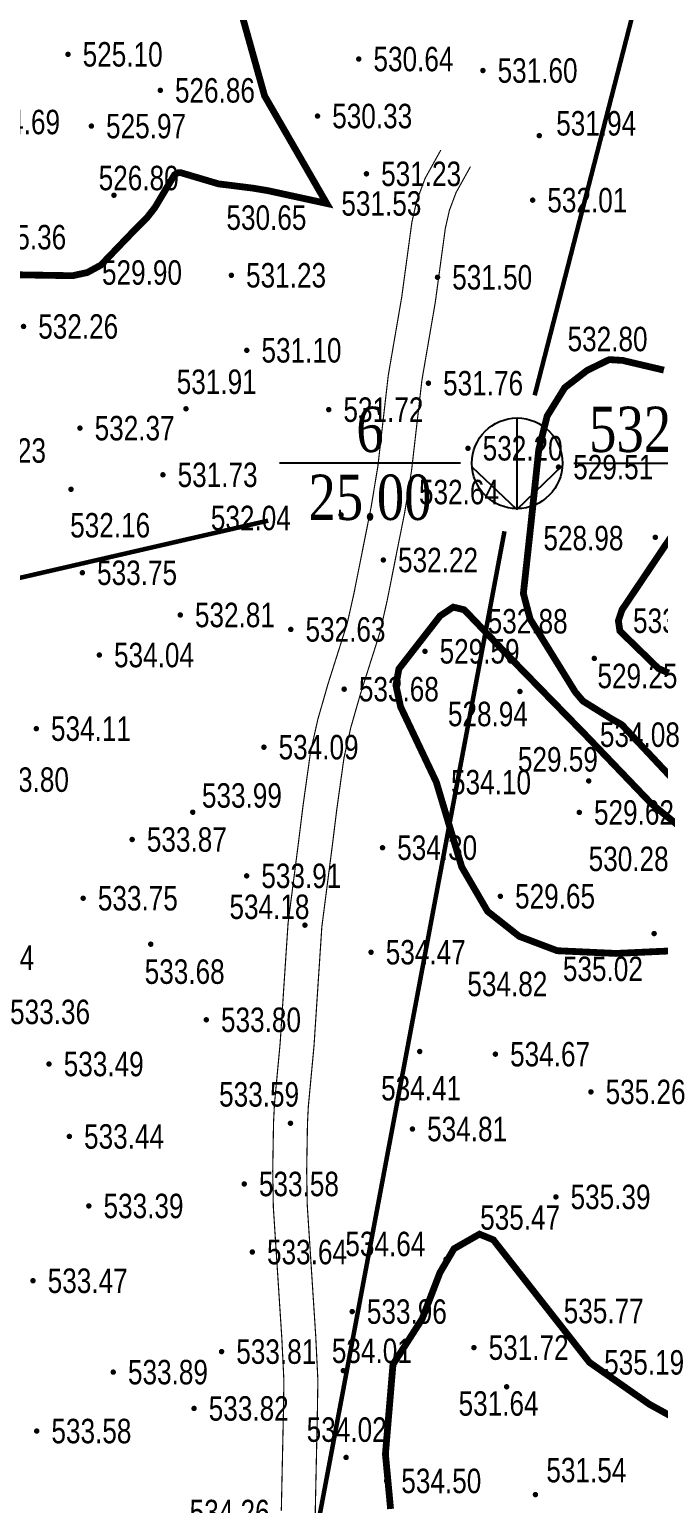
# Model space of a CAD drawing. Header units: millimetres. Extents: x 7408 to 22184, y -2085 to 5798.
# Drawn here: x 7614.3 to 7642.1, y -1908.1 to -1843.1 of the extents above; entities that cross this region are included whole.
import ezdxf
from ezdxf.enums import TextEntityAlignment as Align

# ---------------------------------------------------------------- set-up
doc = ezdxf.new("R2010")
doc.units = ezdxf.units.MM
for name, pattern in [('DASHDOT', [1, 0.5, -0.25, 0, -0.25]), ('PMX', [13, 10, -1, 0, -1, 0, -1]), ('X3', [5, 4, -1])]:
    doc.linetypes.add(name, pattern=pattern)
for name, color, linetype in [('DLSS', 4, 'Continuous'), ('GCD', 252, 'Continuous'), ('KTD', 7, 'Continuous'), ('挖方区', 5, 'Continuous'), ('道路-中心线', 12, 'DASHDOT')]:
    doc.layers.add(name, color=color, linetype=linetype)
doc.styles.add('DZNUM', font='TIMES.TTF')
doc.styles.add('HZ', font='jzfz_ena.shx', dxfattribs={"width": 0.7, "bigfont": 'jzfz_cna.shx'})
doc.styles.get("Standard").update_dxf_attribs({"font": 'SimSun.ttf', "width": 0.8})
doc.linetypes.add('陡坎线1', pattern='A,0.15,["|",Standard,S=0.2,R=0,X=0,Y=0],0.15', length=0.3)

# ---------------------------------------------------------------- blocks, each defined once
blk = doc.blocks.new('tl_bgk')
for p, q in [((-0.02, 2), (-0.02, -2.046)), ((-0.02, -2.046), (-1.992, -0.174)), ((-0.02, -2.046), (1.998, -0.093))]:
    blk.add_line(p, q)
blk.add_circle((0, 0), 2)
blk = doc.blocks.new('GC200')
at = {"linetype": 'Continuous', "const_width": 0.2, "flags": 128}
blk.add_lwpolyline([(-0.1, 0, 1), (0.1, 0, 1)], format="xyb", close=True, dxfattribs=at)
blk = doc.blocks.new('122121')
at = {"layer": 'GCD', "color": 252, "linetype": 'Continuous', "lineweight": 5}
ref = blk.add_blockref('GC200', (7615.971, -1844.184, 262.55), dxfattribs=dict(at, xscale=0.6, yscale=0.6, zscale=0.6))
ref.add_attrib('height', '525.10', dxfattribs={"linetype": 'Continuous', "height": 1.08, "style": 'HZ', "width": 0.8}).set_placement((7616.62, -1844.184, 262.55), align=Align.MIDDLE_LEFT)
ref = blk.add_blockref('GC200', (7628.818, -1844.392, 265.319), dxfattribs=dict(at, xscale=0.6, yscale=0.6, zscale=0.6))
ref.add_attrib('height', '530.64', dxfattribs={"linetype": 'Continuous', "height": 1.08, "style": 'HZ', "width": 0.8}).set_placement((7629.466, -1844.392, 265.319), align=Align.MIDDLE_LEFT)
ref = blk.add_blockref('GC200', (7634.301, -1844.899, 265.798), dxfattribs=dict(at, xscale=0.6, yscale=0.6, zscale=0.6))
ref.add_attrib('height', '531.60', dxfattribs={"linetype": 'Continuous', "height": 1.08, "style": 'HZ', "width": 0.8}).set_placement((7634.949, -1844.899, 265.798), align=Align.MIDDLE_LEFT)
ref = blk.add_blockref('GC200', (7620.05, -1845.774, 263.428), dxfattribs=dict(at, xscale=0.6, yscale=0.6, zscale=0.6))
ref.add_attrib('height', '526.86', dxfattribs={"linetype": 'Continuous', "height": 1.08, "style": 'HZ', "width": 0.8}).set_placement((7620.698, -1845.774, 263.428), align=Align.MIDDLE_LEFT)
ref = blk.add_blockref('GC200', (7626.995, -1846.908, 265.167), dxfattribs=dict(at, xscale=0.6, yscale=0.6, zscale=0.6))
ref.add_attrib('height', '530.33', dxfattribs={"linetype": 'Continuous', "height": 1.08, "style": 'HZ', "width": 0.8}).set_placement((7627.644, -1846.908, 265.167), align=Align.MIDDLE_LEFT)
ref = blk.add_blockref('GC200', (7611.44, -1847.172, 262.344), dxfattribs=dict(at, xscale=0.6, yscale=0.6, zscale=0.6))
ref.add_attrib('height', '524.69', dxfattribs={"linetype": 'Continuous', "height": 1.08, "style": 'HZ', "width": 0.8}).set_placement((7612.088, -1847.172, 262.344), align=Align.MIDDLE_LEFT)
ref = blk.add_blockref('GC200', (7617.006, -1847.351, 262.983), dxfattribs=dict(at, xscale=0.6, yscale=0.6, zscale=0.6))
ref.add_attrib('height', '525.97', dxfattribs={"linetype": 'Continuous', "height": 1.08, "style": 'HZ', "width": 0.8}).set_placement((7617.654, -1847.351, 262.983), align=Align.MIDDLE_LEFT)
ref = blk.add_blockref('GC200', (7636.79, -1847.774, 265.97), dxfattribs=dict(at, xscale=0.6, yscale=0.6, zscale=0.6))
ref.add_attrib('height', '531.94', dxfattribs={"linetype": 'Continuous', "height": 1.08, "style": 'HZ', "width": 0.8}).set_placement((7637.539, -1847.229, 265.97), align=Align.MIDDLE_LEFT)
ref = blk.add_blockref('GC200', (7629.157, -1849.458, 265.613), dxfattribs=dict(at, xscale=0.6, yscale=0.6, zscale=0.6))
ref.add_attrib('height', '531.23', dxfattribs={"linetype": 'Continuous', "height": 1.08, "style": 'HZ', "width": 0.8}).set_placement((7629.805, -1849.458, 265.613), align=Align.MIDDLE_LEFT)
ref = blk.add_blockref('GC200', (7618.003, -1850.404, 263.4), dxfattribs=dict(at, xscale=0.6, yscale=0.6, zscale=0.6))
ref.add_attrib('height', '526.80', dxfattribs={"linetype": 'Continuous', "height": 1.08, "style": 'HZ', "width": 0.8}).set_placement((7617.328, -1849.644, 263.4), align=Align.MIDDLE_LEFT)
ref = blk.add_blockref('GC200', (7622.876, -1849.947, 265.326), dxfattribs=dict(at, xscale=0.6, yscale=0.6, zscale=0.6))
ref.add_attrib('height', '530.65', dxfattribs={"linetype": 'Continuous', "height": 1.08, "style": 'HZ', "width": 0.8}).set_placement((7622.971, -1851.392, 265.326), align=Align.MIDDLE_LEFT)
ref = blk.add_blockref('GC200', (7627.4, -1850.766, 265.764), dxfattribs=dict(at, xscale=0.6, yscale=0.6, zscale=0.6))
ref.add_attrib('height', '531.53', dxfattribs={"linetype": 'Continuous', "height": 1.08, "style": 'HZ', "width": 0.8}).set_placement((7628.049, -1850.766, 265.764), align=Align.MIDDLE_LEFT)
ref = blk.add_blockref('GC200', (7636.499, -1850.621, 266.005), dxfattribs=dict(at, xscale=0.6, yscale=0.6, zscale=0.6))
ref.add_attrib('height', '532.01', dxfattribs={"linetype": 'Continuous', "height": 1.08, "style": 'HZ', "width": 0.8}).set_placement((7637.147, -1850.621, 266.005), align=Align.MIDDLE_LEFT)
ref = blk.add_blockref('GC200', (7611.712, -1852.254, 262.679), dxfattribs=dict(at, xscale=0.6, yscale=0.6, zscale=0.6))
ref.add_attrib('height', '525.36', dxfattribs={"linetype": 'Continuous', "height": 1.08, "style": 'HZ', "width": 0.8}).set_placement((7612.36, -1852.254, 262.679), align=Align.MIDDLE_LEFT)
ref = blk.add_blockref('GC200', (7616.825, -1853.815, 264.95), dxfattribs=dict(at, xscale=0.6, yscale=0.6, zscale=0.6))
ref.add_attrib('height', '529.90', dxfattribs={"linetype": 'Continuous', "height": 1.08, "style": 'HZ', "width": 0.8}).set_placement((7617.474, -1853.815, 264.95), align=Align.MIDDLE_LEFT)
ref = blk.add_blockref('GC200', (7623.191, -1853.937, 265.615), dxfattribs=dict(at, xscale=0.6, yscale=0.6, zscale=0.6))
ref.add_attrib('height', '531.23', dxfattribs={"linetype": 'Continuous', "height": 1.08, "style": 'HZ', "width": 0.8}).set_placement((7623.839, -1853.937, 265.615), align=Align.MIDDLE_LEFT)
ref = blk.add_blockref('GC200', (7632.296, -1854.025, 265.748), dxfattribs=dict(at, xscale=0.6, yscale=0.6, zscale=0.6))
ref.add_attrib('height', '531.50', dxfattribs={"linetype": 'Continuous', "height": 1.08, "style": 'HZ', "width": 0.8}).set_placement((7632.944, -1854.025, 265.748), align=Align.MIDDLE_LEFT)
ref = blk.add_blockref('GC200', (7614.008, -1856.196, 266.132), dxfattribs=dict(at, xscale=0.6, yscale=0.6, zscale=0.6))
ref.add_attrib('height', '532.26', dxfattribs={"linetype": 'Continuous', "height": 1.08, "style": 'HZ', "width": 0.8}).set_placement((7614.656, -1856.196, 266.132), align=Align.MIDDLE_LEFT)
ref = blk.add_blockref('GC200', (7639.882, -1857.659, 266.401), dxfattribs=dict(at, xscale=0.6, yscale=0.6, zscale=0.6))
ref.add_attrib('height', '532.80', dxfattribs={"linetype": 'Continuous', "height": 1.08, "style": 'HZ', "width": 0.8}).set_placement((7638.041, -1856.75, 266.401), align=Align.MIDDLE_LEFT)
ref = blk.add_blockref('GC200', (7623.871, -1857.249, 265.55), dxfattribs=dict(at, xscale=0.6, yscale=0.6, zscale=0.6))
ref.add_attrib('height', '531.10', dxfattribs={"linetype": 'Continuous', "height": 1.08, "style": 'HZ', "width": 0.8}).set_placement((7624.519, -1857.249, 265.55), align=Align.MIDDLE_LEFT)
ref = blk.add_blockref('GC200', (7621.185, -1859.83, 265.954), dxfattribs=dict(at, xscale=0.6, yscale=0.6, zscale=0.6))
ref.add_attrib('height', '531.91', dxfattribs={"linetype": 'Continuous', "height": 1.08, "style": 'HZ', "width": 0.8}).set_placement((7620.775, -1858.637, 265.954), align=Align.MIDDLE_LEFT)
ref = blk.add_blockref('GC200', (7631.894, -1858.7, 265.88), dxfattribs=dict(at, xscale=0.6, yscale=0.6, zscale=0.6))
ref.add_attrib('height', '531.76', dxfattribs={"linetype": 'Continuous', "height": 1.08, "style": 'HZ', "width": 0.8}).set_placement((7632.542, -1858.7, 265.88), align=Align.MIDDLE_LEFT)
ref = blk.add_blockref('GC200', (7627.492, -1859.868, 265.861), dxfattribs=dict(at, xscale=0.6, yscale=0.6, zscale=0.6))
ref.add_attrib('height', '531.72', dxfattribs={"linetype": 'Continuous', "height": 1.08, "style": 'HZ', "width": 0.8}).set_placement((7628.14, -1859.868, 265.861), align=Align.MIDDLE_LEFT)
ref = blk.add_blockref('GC200', (7616.501, -1860.684, 266.185), dxfattribs=dict(at, xscale=0.6, yscale=0.6, zscale=0.6))
ref.add_attrib('height', '532.37', dxfattribs={"linetype": 'Continuous', "height": 1.08, "style": 'HZ', "width": 0.8}).set_placement((7617.149, -1860.684, 266.185), align=Align.MIDDLE_LEFT)
ref = blk.add_blockref('GC200', (7610.819, -1861.671, 266.116), dxfattribs=dict(at, xscale=0.6, yscale=0.6, zscale=0.6))
ref.add_attrib('height', '532.23', dxfattribs={"linetype": 'Continuous', "height": 1.08, "style": 'HZ', "width": 0.8}).set_placement((7611.467, -1861.671, 266.116), align=Align.MIDDLE_LEFT)
ref = blk.add_blockref('GC200', (7633.642, -1861.573, 266.101), dxfattribs=dict(at, xscale=0.6, yscale=0.6, zscale=0.6))
ref.add_attrib('height', '532.20', dxfattribs={"linetype": 'Continuous', "height": 1.08, "style": 'HZ', "width": 0.8}).set_placement((7634.29, -1861.573, 266.101), align=Align.MIDDLE_LEFT)
ref = blk.add_blockref('GC200', (7637.641, -1862.404, 264.756), dxfattribs=dict(at, xscale=0.6, yscale=0.6, zscale=0.6))
ref.add_attrib('height', '529.51', dxfattribs={"linetype": 'Continuous', "height": 1.08, "style": 'HZ', "width": 0.8}).set_placement((7638.29, -1862.404, 264.756), align=Align.MIDDLE_LEFT)
ref = blk.add_blockref('GC200', (7620.166, -1862.743, 265.867), dxfattribs=dict(at, xscale=0.6, yscale=0.6, zscale=0.6))
ref.add_attrib('height', '531.73', dxfattribs={"linetype": 'Continuous', "height": 1.08, "style": 'HZ', "width": 0.8}).set_placement((7620.814, -1862.743, 265.867), align=Align.MIDDLE_LEFT)
ref = blk.add_blockref('GC200', (7616.107, -1863.383, 266.082), dxfattribs=dict(at, xscale=0.6, yscale=0.6, zscale=0.6))
ref.add_attrib('height', '532.16', dxfattribs={"linetype": 'Continuous', "height": 1.08, "style": 'HZ', "width": 0.8}).set_placement((7616.068, -1864.97, 266.082), align=Align.MIDDLE_LEFT)
ref = blk.add_blockref('GC200', (7636.422, -1864.92, 266.32), dxfattribs=dict(at, xscale=0.6, yscale=0.6, zscale=0.6))
ref.add_attrib('height', '532.64', dxfattribs={"linetype": 'Continuous', "height": 1.08, "style": 'HZ', "width": 0.8}).set_placement((7631.476, -1863.505, 266.32), align=Align.MIDDLE_LEFT)
ref = blk.add_blockref('GC200', (7628.037, -1864.512, 266.017), dxfattribs=dict(at, xscale=0.6, yscale=0.6, zscale=0.6))
ref.add_attrib('height', '532.04', dxfattribs={"linetype": 'Continuous', "height": 1.08, "style": 'HZ', "width": 0.8}).set_placement((7622.282, -1864.649, 266.017), align=Align.MIDDLE_LEFT)
ref = blk.add_blockref('GC200', (7641.915, -1865.503, 264.488), dxfattribs=dict(at, xscale=0.6, yscale=0.6, zscale=0.6))
ref.add_attrib('height', '528.98', dxfattribs={"linetype": 'Continuous', "height": 1.08, "style": 'HZ', "width": 0.8}).set_placement((7636.974, -1865.538, 264.488), align=Align.MIDDLE_LEFT)
ref = blk.add_blockref('GC200', (7629.904, -1866.505, 266.108), dxfattribs=dict(at, xscale=0.6, yscale=0.6, zscale=0.6))
ref.add_attrib('height', '532.22', dxfattribs={"linetype": 'Continuous', "height": 1.08, "style": 'HZ', "width": 0.8}).set_placement((7630.552, -1866.505, 266.108), align=Align.MIDDLE_LEFT)
ref = blk.add_blockref('GC200', (7616.609, -1867.067, 266.875), dxfattribs=dict(at, xscale=0.6, yscale=0.6, zscale=0.6))
ref.add_attrib('height', '533.75', dxfattribs={"linetype": 'Continuous', "height": 1.08, "style": 'HZ', "width": 0.8}).set_placement((7617.257, -1867.067, 266.875), align=Align.MIDDLE_LEFT)
ref = blk.add_blockref('GC200', (7620.931, -1868.931, 266.405), dxfattribs=dict(at, xscale=0.6, yscale=0.6, zscale=0.6))
ref.add_attrib('height', '532.81', dxfattribs={"linetype": 'Continuous', "height": 1.08, "style": 'HZ', "width": 0.8}).set_placement((7621.579, -1868.931, 266.405), align=Align.MIDDLE_LEFT)
ref = blk.add_blockref('GC200', (7632.99, -1868.584, 266.442), dxfattribs=dict(at, xscale=0.6, yscale=0.6, zscale=0.6))
ref.add_attrib('height', '532.88', dxfattribs={"linetype": 'Continuous', "height": 1.08, "style": 'HZ', "width": 0.8}).set_placement((7634.511, -1869.208, 266.442), align=Align.MIDDLE_LEFT)
ref = blk.add_blockref('GC200', (7625.815, -1869.569, 266.313), dxfattribs=dict(at, xscale=0.6, yscale=0.6, zscale=0.6))
ref.add_attrib('height', '532.63', dxfattribs={"linetype": 'Continuous', "height": 1.08, "style": 'HZ', "width": 0.8}).set_placement((7626.464, -1869.569, 266.313), align=Align.MIDDLE_LEFT)
ref = blk.add_blockref('GC200', (7640.285, -1869.184, 266.767), dxfattribs=dict(at, xscale=0.6, yscale=0.6, zscale=0.6))
ref.add_attrib('height', '533.53', dxfattribs={"linetype": 'Continuous', "height": 1.08, "style": 'HZ', "width": 0.8}).set_placement((7640.933, -1869.184, 266.767), align=Align.MIDDLE_LEFT)
ref = blk.add_blockref('GC200', (7617.356, -1870.699, 267.022), dxfattribs=dict(at, xscale=0.6, yscale=0.6, zscale=0.6))
ref.add_attrib('height', '534.04', dxfattribs={"linetype": 'Continuous', "height": 1.08, "style": 'HZ', "width": 0.8}).set_placement((7618.005, -1870.699, 267.022), align=Align.MIDDLE_LEFT)
ref = blk.add_blockref('GC200', (7631.741, -1870.534, 264.794), dxfattribs=dict(at, xscale=0.6, yscale=0.6, zscale=0.6))
ref.add_attrib('height', '529.59', dxfattribs={"linetype": 'Continuous', "height": 1.08, "style": 'HZ', "width": 0.8}).set_placement((7632.389, -1870.534, 264.794), align=Align.MIDDLE_LEFT)
ref = blk.add_blockref('GC200', (7639.22, -1870.848, 264.627), dxfattribs=dict(at, xscale=0.6, yscale=0.6, zscale=0.6))
ref.add_attrib('height', '529.25', dxfattribs={"linetype": 'Continuous', "height": 1.08, "style": 'HZ', "width": 0.8}).set_placement((7639.361, -1871.623, 264.627), align=Align.MIDDLE_LEFT)
ref = blk.add_blockref('GC200', (7628.172, -1872.205, 266.842), dxfattribs=dict(at, xscale=0.6, yscale=0.6, zscale=0.6))
ref.add_attrib('height', '533.68', dxfattribs={"linetype": 'Continuous', "height": 1.08, "style": 'HZ', "width": 0.8}).set_placement((7628.821, -1872.205, 266.842), align=Align.MIDDLE_LEFT)
ref = blk.add_blockref('GC200', (7635.938, -1872.308, 264.471), dxfattribs=dict(at, xscale=0.6, yscale=0.6, zscale=0.6))
ref.add_attrib('height', '528.94', dxfattribs={"linetype": 'Continuous', "height": 1.08, "style": 'HZ', "width": 0.8}).set_placement((7632.756, -1873.301, 264.471), align=Align.MIDDLE_LEFT)
ref = blk.add_blockref('GC200', (7614.572, -1873.948, 267.053), dxfattribs=dict(at, xscale=0.6, yscale=0.6, zscale=0.6))
ref.add_attrib('height', '534.11', dxfattribs={"linetype": 'Continuous', "height": 1.08, "style": 'HZ', "width": 0.8}).set_placement((7615.22, -1873.948, 267.053), align=Align.MIDDLE_LEFT)
ref = blk.add_blockref('GC200', (7638.821, -1874.214, 267.038), dxfattribs=dict(at, xscale=0.6, yscale=0.6, zscale=0.6))
ref.add_attrib('height', '534.08', dxfattribs={"linetype": 'Continuous', "height": 1.08, "style": 'HZ', "width": 0.8}).set_placement((7639.469, -1874.214, 267.038), align=Align.MIDDLE_LEFT)
ref = blk.add_blockref('GC200', (7624.627, -1874.766, 267.047), dxfattribs=dict(at, xscale=0.6, yscale=0.6, zscale=0.6))
ref.add_attrib('height', '534.09', dxfattribs={"linetype": 'Continuous', "height": 1.08, "style": 'HZ', "width": 0.8}).set_placement((7625.275, -1874.766, 267.047), align=Align.MIDDLE_LEFT)
ref = blk.add_blockref('GC200', (7638.975, -1876.255, 264.794), dxfattribs=dict(at, xscale=0.6, yscale=0.6, zscale=0.6))
ref.add_attrib('height', '529.59', dxfattribs={"linetype": 'Continuous', "height": 1.08, "style": 'HZ', "width": 0.8}).set_placement((7635.846, -1875.302, 264.794), align=Align.MIDDLE_LEFT)
ref = blk.add_blockref('GC200', (7611.832, -1876.198, 266.9), dxfattribs=dict(at, xscale=0.6, yscale=0.6, zscale=0.6))
ref.add_attrib('height', '533.80', dxfattribs={"linetype": 'Continuous', "height": 1.08, "style": 'HZ', "width": 0.8}).set_placement((7612.48, -1876.198, 266.9), align=Align.MIDDLE_LEFT)
ref = blk.add_blockref('GC200', (7621.483, -1877.637, 266.993), dxfattribs=dict(at, xscale=0.6, yscale=0.6, zscale=0.6))
ref.add_attrib('height', '533.99', dxfattribs={"linetype": 'Continuous', "height": 1.08, "style": 'HZ', "width": 0.8}).set_placement((7621.888, -1876.897, 266.993), align=Align.MIDDLE_LEFT)
ref = blk.add_blockref('GC200', (7632.243, -1876.309, 267.05), dxfattribs=dict(at, xscale=0.6, yscale=0.6, zscale=0.6))
ref.add_attrib('height', '534.10', dxfattribs={"linetype": 'Continuous', "height": 1.08, "style": 'HZ', "width": 0.8}).set_placement((7632.892, -1876.309, 267.05), align=Align.MIDDLE_LEFT)
ref = blk.add_blockref('GC200', (7638.559, -1877.647, 264.809), dxfattribs=dict(at, xscale=0.6, yscale=0.6, zscale=0.6))
ref.add_attrib('height', '529.62', dxfattribs={"linetype": 'Continuous', "height": 1.08, "style": 'HZ', "width": 0.8}).set_placement((7639.207, -1877.647, 264.809), align=Align.MIDDLE_LEFT)
ref = blk.add_blockref('GC200', (7618.807, -1878.841, 266.933), dxfattribs=dict(at, xscale=0.6, yscale=0.6, zscale=0.6))
ref.add_attrib('height', '533.87', dxfattribs={"linetype": 'Continuous', "height": 1.08, "style": 'HZ', "width": 0.8}).set_placement((7619.455, -1878.841, 266.933), align=Align.MIDDLE_LEFT)
ref = blk.add_blockref('GC200', (7629.866, -1879.203, 267.151), dxfattribs=dict(at, xscale=0.6, yscale=0.6, zscale=0.6))
ref.add_attrib('height', '534.30', dxfattribs={"linetype": 'Continuous', "height": 1.08, "style": 'HZ', "width": 0.8}).set_placement((7630.514, -1879.203, 267.151), align=Align.MIDDLE_LEFT)
ref = blk.add_blockref('GC200', (7643.162, -1878.95, 265.14), dxfattribs=dict(at, xscale=0.6, yscale=0.6, zscale=0.6))
ref.add_attrib('height', '530.28', dxfattribs={"linetype": 'Continuous', "height": 1.08, "style": 'HZ', "width": 0.8}).set_placement((7638.972, -1879.695, 265.14), align=Align.MIDDLE_LEFT)
ref = blk.add_blockref('GC200', (7623.865, -1880.445, 266.956), dxfattribs=dict(at, xscale=0.6, yscale=0.6, zscale=0.6))
ref.add_attrib('height', '533.91', dxfattribs={"linetype": 'Continuous', "height": 1.08, "style": 'HZ', "width": 0.8}).set_placement((7624.513, -1880.445, 266.956), align=Align.MIDDLE_LEFT)
ref = blk.add_blockref('GC200', (7616.642, -1881.434, 266.877), dxfattribs=dict(at, xscale=0.6, yscale=0.6, zscale=0.6))
ref.add_attrib('height', '533.75', dxfattribs={"linetype": 'Continuous', "height": 1.08, "style": 'HZ', "width": 0.8}).set_placement((7617.29, -1881.434, 266.877), align=Align.MIDDLE_LEFT)
ref = blk.add_blockref('GC200', (7635.074, -1881.347, 264.827), dxfattribs=dict(at, xscale=0.6, yscale=0.6, zscale=0.6))
ref.add_attrib('height', '529.65', dxfattribs={"linetype": 'Continuous', "height": 1.08, "style": 'HZ', "width": 0.8}).set_placement((7635.722, -1881.347, 264.827), align=Align.MIDDLE_LEFT)
ref = blk.add_blockref('GC200', (7626.44, -1882.622, 267.09), dxfattribs=dict(at, xscale=0.6, yscale=0.6, zscale=0.6))
ref.add_attrib('height', '534.18', dxfattribs={"linetype": 'Continuous', "height": 1.08, "style": 'HZ', "width": 0.8}).set_placement((7623.105, -1881.811, 267.09), align=Align.MIDDLE_LEFT)
ref = blk.add_blockref('GC200', (7641.865, -1882.994, 264.827), dxfattribs=dict(at, xscale=0.6, yscale=0.6, zscale=0.6))
ref.add_attrib('height', '529.65', dxfattribs={"linetype": 'Continuous', "height": 1.08, "style": 'HZ', "width": 0.8}).set_placement((7642.694, -1881.52, 264.827), align=Align.MIDDLE_LEFT)
ref = blk.add_blockref('GC200', (7634.507, -1882.011, 267.408), dxfattribs=dict(at, xscale=0.6, yscale=0.6, zscale=0.6))
ref.add_attrib('height', '534.82', dxfattribs={"linetype": 'Continuous', "height": 1.08, "style": 'HZ', "width": 0.8}).set_placement((7633.614, -1885.217, 267.408), align=Align.MIDDLE_LEFT)
ref = blk.add_blockref('GC200', (7610.3, -1884.057, 266.618), dxfattribs=dict(at, xscale=0.6, yscale=0.6, zscale=0.6))
ref.add_attrib('height', '533.24', dxfattribs={"linetype": 'Continuous', "height": 1.08, "style": 'HZ', "width": 0.8}).set_placement((7610.948, -1884.057, 266.618), align=Align.MIDDLE_LEFT)
ref = blk.add_blockref('GC200', (7619.628, -1883.462, 266.839), dxfattribs=dict(at, xscale=0.6, yscale=0.6, zscale=0.6))
ref.add_attrib('height', '533.68', dxfattribs={"linetype": 'Continuous', "height": 1.08, "style": 'HZ', "width": 0.8}).set_placement((7619.36, -1884.673, 266.839), align=Align.MIDDLE_LEFT)
ref = blk.add_blockref('GC200', (7629.36, -1883.816, 267.236), dxfattribs=dict(at, xscale=0.6, yscale=0.6, zscale=0.6))
ref.add_attrib('height', '534.47', dxfattribs={"linetype": 'Continuous', "height": 1.08, "style": 'HZ', "width": 0.8}).set_placement((7630.009, -1883.816, 267.236), align=Align.MIDDLE_LEFT)
ref = blk.add_blockref('GC200', (7637.583, -1883.75, 267.512), dxfattribs=dict(at, xscale=0.6, yscale=0.6, zscale=0.6))
ref.add_attrib('height', '535.02', dxfattribs={"linetype": 'Continuous', "height": 1.08, "style": 'HZ', "width": 0.8}).set_placement((7637.834, -1884.549, 267.512), align=Align.MIDDLE_LEFT)
ref = blk.add_blockref('GC200', (7612.766, -1886.45, 266.682), dxfattribs=dict(at, xscale=0.6, yscale=0.6, zscale=0.6))
ref.add_attrib('height', '533.36', dxfattribs={"linetype": 'Continuous', "height": 1.08, "style": 'HZ', "width": 0.8}).set_placement((7613.414, -1886.45, 266.682), align=Align.MIDDLE_LEFT)
ref = blk.add_blockref('GC200', (7622.083, -1886.799, 266.898), dxfattribs=dict(at, xscale=0.6, yscale=0.6, zscale=0.6))
ref.add_attrib('height', '533.80', dxfattribs={"linetype": 'Continuous', "height": 1.08, "style": 'HZ', "width": 0.8}).set_placement((7622.731, -1886.799, 266.898), align=Align.MIDDLE_LEFT)
ref = blk.add_blockref('GC200', (7631.511, -1888.198, 267.202), dxfattribs=dict(at, xscale=0.6, yscale=0.6, zscale=0.6))
ref.add_attrib('height', '534.41', dxfattribs={"linetype": 'Continuous', "height": 1.08, "style": 'HZ', "width": 0.8}).set_placement((7629.804, -1889.818, 267.202), align=Align.MIDDLE_LEFT)
ref = blk.add_blockref('GC200', (7634.854, -1888.316, 267.334), dxfattribs=dict(at, xscale=0.6, yscale=0.6, zscale=0.6))
ref.add_attrib('height', '534.67', dxfattribs={"linetype": 'Continuous', "height": 1.08, "style": 'HZ', "width": 0.8}).set_placement((7635.502, -1888.316, 267.334), align=Align.MIDDLE_LEFT)
ref = blk.add_blockref('GC200', (7615.135, -1888.75, 266.743), dxfattribs=dict(at, xscale=0.6, yscale=0.6, zscale=0.6))
ref.add_attrib('height', '533.49', dxfattribs={"linetype": 'Continuous', "height": 1.08, "style": 'HZ', "width": 0.8}).set_placement((7615.783, -1888.75, 266.743), align=Align.MIDDLE_LEFT)
ref = blk.add_blockref('GC200', (7625.801, -1891.367, 266.795), dxfattribs=dict(at, xscale=0.6, yscale=0.6, zscale=0.6))
ref.add_attrib('height', '533.59', dxfattribs={"linetype": 'Continuous', "height": 1.08, "style": 'HZ', "width": 0.8}).set_placement((7622.648, -1890.091, 266.795), align=Align.MIDDLE_LEFT)
ref = blk.add_blockref('GC200', (7639.073, -1889.981, 267.63), dxfattribs=dict(at, xscale=0.6, yscale=0.6, zscale=0.6))
ref.add_attrib('height', '535.26', dxfattribs={"linetype": 'Continuous', "height": 1.08, "style": 'HZ', "width": 0.8}).set_placement((7639.721, -1889.981, 267.63), align=Align.MIDDLE_LEFT)
ref = blk.add_blockref('GC200', (7631.189, -1891.62, 267.404), dxfattribs=dict(at, xscale=0.6, yscale=0.6, zscale=0.6))
ref.add_attrib('height', '534.81', dxfattribs={"linetype": 'Continuous', "height": 1.08, "style": 'HZ', "width": 0.8}).set_placement((7631.837, -1891.62, 267.404), align=Align.MIDDLE_LEFT)
ref = blk.add_blockref('GC200', (7616.033, -1891.948, 266.718), dxfattribs=dict(at, xscale=0.6, yscale=0.6, zscale=0.6))
ref.add_attrib('height', '533.44', dxfattribs={"linetype": 'Continuous', "height": 1.08, "style": 'HZ', "width": 0.8}).set_placement((7616.681, -1891.948, 266.718), align=Align.MIDDLE_LEFT)
ref = blk.add_blockref('GC200', (7623.758, -1894.046, 266.791), dxfattribs=dict(at, xscale=0.6, yscale=0.6, zscale=0.6))
ref.add_attrib('height', '533.58', dxfattribs={"linetype": 'Continuous', "height": 1.08, "style": 'HZ', "width": 0.8}).set_placement((7624.406, -1894.046, 266.791), align=Align.MIDDLE_LEFT)
ref = blk.add_blockref('GC200', (7616.893, -1895.016, 266.695), dxfattribs=dict(at, xscale=0.6, yscale=0.6, zscale=0.6))
ref.add_attrib('height', '533.39', dxfattribs={"linetype": 'Continuous', "height": 1.08, "style": 'HZ', "width": 0.8}).set_placement((7617.541, -1895.016, 266.695), align=Align.MIDDLE_LEFT)
ref = blk.add_blockref('GC200', (7637.525, -1894.617, 267.694), dxfattribs=dict(at, xscale=0.6, yscale=0.6, zscale=0.6))
ref.add_attrib('height', '535.39', dxfattribs={"linetype": 'Continuous', "height": 1.08, "style": 'HZ', "width": 0.8}).set_placement((7638.173, -1894.617, 267.694), align=Align.MIDDLE_LEFT)
ref = blk.add_blockref('GC200', (7634.15, -1896.26, 267.736), dxfattribs=dict(at, xscale=0.6, yscale=0.6, zscale=0.6))
ref.add_attrib('height', '535.47', dxfattribs={"linetype": 'Continuous', "height": 1.08, "style": 'HZ', "width": 0.8}).set_placement((7634.179, -1895.525, 267.736), align=Align.MIDDLE_LEFT)
ref = blk.add_blockref('GC200', (7624.116, -1897.051, 266.817), dxfattribs=dict(at, xscale=0.6, yscale=0.6, zscale=0.6))
ref.add_attrib('height', '533.64', dxfattribs={"linetype": 'Continuous', "height": 1.08, "style": 'HZ', "width": 0.8}).set_placement((7624.764, -1897.051, 266.817), align=Align.MIDDLE_LEFT)
ref = blk.add_blockref('GC200', (7632.676, -1897.366, 267.322), dxfattribs=dict(at, xscale=0.6, yscale=0.6, zscale=0.6))
ref.add_attrib('height', '534.64', dxfattribs={"linetype": 'Continuous', "height": 1.08, "style": 'HZ', "width": 0.8}).set_placement((7628.224, -1896.693, 267.322), align=Align.MIDDLE_LEFT)
ref = blk.add_blockref('GC200', (7614.427, -1898.317, 266.736), dxfattribs=dict(at, xscale=0.6, yscale=0.6, zscale=0.6))
ref.add_attrib('height', '533.47', dxfattribs={"linetype": 'Continuous', "height": 1.08, "style": 'HZ', "width": 0.8}).set_placement((7615.076, -1898.317, 266.736), align=Align.MIDDLE_LEFT)
ref = blk.add_blockref('GC200', (7628.527, -1899.678, 266.98), dxfattribs=dict(at, xscale=0.6, yscale=0.6, zscale=0.6))
ref.add_attrib('height', '533.96', dxfattribs={"linetype": 'Continuous', "height": 1.08, "style": 'HZ', "width": 0.8}).set_placement((7629.175, -1899.678, 266.98), align=Align.MIDDLE_LEFT)
ref = blk.add_blockref('GC200', (7637.221, -1899.654, 267.885), dxfattribs=dict(at, xscale=0.6, yscale=0.6, zscale=0.6))
ref.add_attrib('height', '535.77', dxfattribs={"linetype": 'Continuous', "height": 1.08, "style": 'HZ', "width": 0.8}).set_placement((7637.87, -1899.654, 267.885), align=Align.MIDDLE_LEFT)
ref = blk.add_blockref('GC200', (7622.757, -1901.445, 266.904), dxfattribs=dict(at, xscale=0.6, yscale=0.6, zscale=0.6))
ref.add_attrib('height', '533.81', dxfattribs={"linetype": 'Continuous', "height": 1.08, "style": 'HZ', "width": 0.8}).set_placement((7623.405, -1901.445, 266.904), align=Align.MIDDLE_LEFT)
ref = blk.add_blockref('GC200', (7628.133, -1902.284, 267.007), dxfattribs=dict(at, xscale=0.6, yscale=0.6, zscale=0.6))
ref.add_attrib('height', '534.01', dxfattribs={"linetype": 'Continuous', "height": 1.08, "style": 'HZ', "width": 0.8}).set_placement((7627.628, -1901.408, 267.007), align=Align.MIDDLE_LEFT)
ref = blk.add_blockref('GC200', (7633.904, -1901.268, 265.858), dxfattribs=dict(at, xscale=0.6, yscale=0.6, zscale=0.6))
ref.add_attrib('height', '531.72', dxfattribs={"linetype": 'Continuous', "height": 1.08, "style": 'HZ', "width": 0.8}).set_placement((7634.553, -1901.268, 265.858), align=Align.MIDDLE_LEFT)
ref = blk.add_blockref('GC200', (7639.009, -1901.921, 267.594), dxfattribs=dict(at, xscale=0.6, yscale=0.6, zscale=0.6))
ref.add_attrib('height', '535.19', dxfattribs={"linetype": 'Continuous', "height": 1.08, "style": 'HZ', "width": 0.8}).set_placement((7639.657, -1901.921, 267.594), align=Align.MIDDLE_LEFT)
ref = blk.add_blockref('GC200', (7617.972, -1902.35, 266.942), dxfattribs=dict(at, xscale=0.6, yscale=0.6, zscale=0.6))
ref.add_attrib('height', '533.89', dxfattribs={"linetype": 'Continuous', "height": 1.08, "style": 'HZ', "width": 0.8}).set_placement((7618.621, -1902.35, 266.942), align=Align.MIDDLE_LEFT)
ref = blk.add_blockref('GC200', (7635.35, -1902.998, 265.82), dxfattribs=dict(at, xscale=0.6, yscale=0.6, zscale=0.6))
ref.add_attrib('height', '531.64', dxfattribs={"linetype": 'Continuous', "height": 1.08, "style": 'HZ', "width": 0.8}).set_placement((7633.226, -1903.735, 265.82), align=Align.MIDDLE_LEFT)
ref = blk.add_blockref('GC200', (7621.541, -1903.953, 266.908), dxfattribs=dict(at, xscale=0.6, yscale=0.6, zscale=0.6))
ref.add_attrib('height', '533.82', dxfattribs={"linetype": 'Continuous', "height": 1.08, "style": 'HZ', "width": 0.8}).set_placement((7622.189, -1903.953, 266.908), align=Align.MIDDLE_LEFT)
ref = blk.add_blockref('GC200', (7628.258, -1906.116, 267.011), dxfattribs=dict(at, xscale=0.6, yscale=0.6, zscale=0.6))
ref.add_attrib('height', '534.02', dxfattribs={"linetype": 'Continuous', "height": 1.08, "style": 'HZ', "width": 0.8}).set_placement((7626.516, -1904.888, 267.011), align=Align.MIDDLE_LEFT)
ref = blk.add_blockref('GC200', (7614.592, -1904.951, 266.789), dxfattribs=dict(at, xscale=0.6, yscale=0.6, zscale=0.6))
ref.add_attrib('height', '533.58', dxfattribs={"linetype": 'Continuous', "height": 1.08, "style": 'HZ', "width": 0.8}).set_placement((7615.24, -1904.951, 266.789), align=Align.MIDDLE_LEFT)
ref = blk.add_blockref('GC200', (7636.622, -1907.757, 265.769), dxfattribs=dict(at, xscale=0.6, yscale=0.6, zscale=0.6))
ref.add_attrib('height', '531.54', dxfattribs={"linetype": 'Continuous', "height": 1.08, "style": 'HZ', "width": 0.8}).set_placement((7637.105, -1906.674, 265.769), align=Align.MIDDLE_LEFT)
ref = blk.add_blockref('GC200', (7630.048, -1907.153, 267.249), dxfattribs=dict(at, xscale=0.6, yscale=0.6, zscale=0.6))
ref.add_attrib('height', '534.50', dxfattribs={"linetype": 'Continuous', "height": 1.08, "style": 'HZ', "width": 0.8}).set_placement((7630.696, -1907.153, 267.249), align=Align.MIDDLE_LEFT)
ref = blk.add_blockref('GC200', (7624.119, -1909.454, 267.129), dxfattribs=dict(at, xscale=0.6, yscale=0.6, zscale=0.6))
ref.add_attrib('height', '534.26', dxfattribs={"linetype": 'Continuous', "height": 1.08, "style": 'HZ', "width": 0.8}).set_placement((7621.347, -1908.526, 267.129), align=Align.MIDDLE_LEFT)

msp = doc.modelspace()

# ---------------------------------------------------------------- linework, layer by layer
at = {"layer": 'DLSS', "linetype": 'Continuous', "const_width": 0.05, "elevation": -268.012, "flags": 128}
msp.add_lwpolyline([(7625.363, -1900), (7625.043, -1895.066), (7625.016, -1893.476), (7625.052, -1891.342), (7625.093, -1890.519), (7625.343, -1887.844), (7625.693, -1882.549), (7626.159, -1878.931), (7626.358, -1877.325), (7626.69, -1874.954), (7627.01, -1873.534), (7627.455, -1871.987), (7628.31, -1869.291), (7628.604, -1867.98), (7629.041, -1865.783, -0.000052), (7629.041, -1865.783), (7629.365, -1864.16), (7629.661, -1862.364), (7630.12, -1858.358), (7630.714, -1854.904), (7631.163, -1851.597), (7631.381, -1850.639), (7631.752, -1849.65), (7632.443, -1848.409)], format="xyb", dxfattribs=at)
at = {"layer": 'DLSS', "linetype": 'X3', "const_width": 0.05, "elevation": -268.012, "flags": 128}
for points in [[(7626.867, -1900), (7626.543, -1895.004), (7626.516, -1893.475), (7626.551, -1891.391), (7626.589, -1890.626), (7626.839, -1887.963), (7627.186, -1882.695), (7627.648, -1879.118), (7627.845, -1877.521), (7628.166, -1875.224), (7628.463, -1873.907), (7628.89, -1872.422), (7629.759, -1869.682), (7630.072, -1868.291), (7630.513, -1866.076), (7630.841, -1864.429), (7631.147, -1862.572), (7631.606, -1858.571), (7632.197, -1855.132), (7632.641, -1851.865), (7632.821, -1851.07), (7633.117, -1850.282), (7633.753, -1849.138)], [(7741.582, -1990.424), (7741.381, -1990.569), (7739.566, -1990.551), (7738.783, -1990.584), (7736.703, -1990.762), (7734.715, -1990.977), (7733.112, -1991.256), (7730.54, -1991.767), (7725.872, -1992.84), (7719.121, -1994.272), (7715.845, -1994.883), (7714.073, -1995.018), (7711.067, -1995.216), (7706.035, -1995.423), (7704.671, -1995.529), (7703.377, -1995.679), (7697.227, -1996.506), (7688.717, -1997.798), (7679.551, -1999.3), (7671.555, -2000.703), (7664.236, -2001.908), (7659.19, -2002.862), (7656.906, -2003.321), (7650.318, -2004.934), (7649.167, -2005.132), (7648.007, -2005.303), (7642.223, -2005.935), (7640.447, -2006.172), (7639.157, -2006.369), (7632.691, -2007.561), (7625.942, -2008.585), (7619.601, -2009.535), (7617.092, -2009.747), (7611.405, -2010.134), (7610.004, -2010.163), (7608.278, -2010.213), (7598.629, -2010.011), (7596.935, -2009.918), (7596.061, -2009.797), (7592.358, -2009.046), (7589.022, -2008.544), (7587.934, -2008.446), (7586.907, -2008.418), (7583.31, -2008.469), (7582.173, -2008.412), (7581.41, -2008.341), (7579.917, -2008.097), (7578.673, -2007.752), (7578.256, -2007.553), (7577.965, -2007.214), (7577.898, -2007.007), (7577.853, -2006.674), (7577.804, -2005.727), (7578.06, -2004.876), (7578.346, -2004.084), (7582.205, -1995.722), (7582.692, -1994.793), (7583.156, -1994.14), (7585.644, -1991.445), (7586.194, -1990.901), (7586.672, -1990.429), (7587.58, -1989.662), (7588.24, -1989.088), (7593.498, -1985.196), (7596.716, -1982.774), (7598.473, -1981.277), (7603.217, -1977.007), (7605.231, -1975.121), (7607.631, -1972.512), (7608.374, -1971.683), (7609.207, -1970.445), (7609.78, -1969.437), (7610.085, -1968.885), (7610.415, -1967.916), (7610.616, -1966.962), (7610.758, -1965.97), (7610.547, -1960.615), (7610.474, -1958.98), (7610.223, -1955.584), (7610.265, -1954.694), (7610.388, -1953.639), (7610.584, -1952.506), (7610.941, -1951.281), (7611.253, -1950.423), (7611.868, -1949.224), (7612.264, -1948.635), (7613.243, -1947.366), (7613.768, -1946.739), (7614.155, -1946.372), (7614.93, -1945.682), (7616.021, -1944.767), (7616.643, -1944.286), (7618.998, -1942.909), (7620.891, -1941.661), (7622.326, -1940.766), (7623.36, -1939.824), (7623.729, -1939.396), (7624.096, -1938.862), (7624.79, -1937.65), (7625.044, -1937.122), (7625.202, -1936.607), (7625.327, -1935.354), (7625.369, -1931.648), (7625.414, -1929.941), (7625.51, -1927.936), (7625.639, -1926.147), (7626.087, -1921.577), (7626.523, -1917.781), (7626.732, -1915.846), (7626.844, -1913.34), (7626.888, -1910.811), (7626.896, -1908.483), (7626.988, -1904.175), (7627.011, -1902.7), (7626.916, -1900.758), (7626.867, -1900)]]:
    msp.add_lwpolyline(points, dxfattribs=at)
at = {"layer": 'DLSS', "linetype": 'Continuous', "const_width": 0.05, "elevation": -268.012, "flags": 128}
msp.add_lwpolyline([(7625.396, -1908.465), (7625.489, -1904.148), (7625.51, -1902.726), (7625.418, -1900.843), (7625.363, -1900)], dxfattribs=at)
at = {"layer": 'KTD'}
for p, q in [((7633.315, -1862.235), (7625.315, -1862.235)), ((7638.315, -1862.235), (7646.315, -1862.235))]:
    msp.add_line(p, q, dxfattribs=at)
at = {"layer": 'KTD', "linetype": 'PMX', "ltscale": 0.025, "const_width": 0.2}
for points in [[(7636.588, -1859.235), (7647.133, -1818.295)], [(7608.274, -1868.575), (7624.815, -1864.767)], [(7626.755, -1910.45), (7635.254, -1865.235)]]:
    msp.add_lwpolyline(points, dxfattribs=at)
at = {"layer": '挖方区', "color": 150, "linetype": '陡坎线1', "ltscale": 5, "const_width": 0.3}
for points, elevation in [([(7613.73, -1853.916), (7616.173, -1853.956), (7616.825, -1853.815), (7617.426, -1853.487), (7618.793, -1852.067), (7619.482, -1851.37), (7619.812, -1850.947), (7620.675, -1849.506), (7620.805, -1849.418), (7620.943, -1849.405), (7622.621, -1849.902), (7624.116, -1850.088), (7624.809, -1850.203), (7627.4, -1850.766), (7624.655, -1846.014), (7623.543, -1842.042)], -3.216), ([(7642.296, -1858.124), (7640.475, -1857.696), (7639.882, -1857.659), (7638.904, -1858.136), (7637.917, -1858.897), (7637.138, -1860.152), (7636.769, -1861.63), (7636.422, -1864.92), (7636.089, -1867.981), (7636.387, -1869.11), (7638.381, -1872.332), (7638.723, -1872.734), (7639.967, -1873.506), (7640.435, -1873.774), (7642.971, -1876.474)], -1.041), ([(7642.51, -1871.491), (7642.056, -1871.294), (7640.353, -1869.638), (7640.285, -1869.184), (7640.444, -1868.706), (7643.772, -1863.758)], -1.041), ([(7644.145, -1879.206), (7641.758, -1877.275), (7638.821, -1874.214), (7635.545, -1870.861), (7633.479, -1868.702), (7632.99, -1868.584), (7632.41, -1868.971), (7630.591, -1871.308), (7630.458, -1872.026), (7630.665, -1872.985), (7632.243, -1876.309), (7633.366, -1880.054), (7634.507, -1882.011), (7635.906, -1883.116), (7637.583, -1883.75), (7640.181, -1883.87), (7650.766, -1883.379)], -1.041), ([(7644.264, -1905.2), (7641.666, -1903.776), (7639.009, -1901.921), (7634.763, -1896.512), (7634.15, -1896.26), (7633.026, -1896.903), (7632.402, -1897.962), (7631.618, -1900), (7630.328, -1902.012), (7629.995, -1905.967), (7630.222, -1908.39)], -1.041)]:
    msp.add_lwpolyline(points, dxfattribs=dict(at, elevation=elevation))

# ---------------------------------------------------------------- block references
at = {"layer": 'KTD'}
msp.add_blockref('tl_bgk', (7635.815, -1862.235), dxfattribs=at)
at = {"layer": '道路-中心线', "linetype": 'Continuous'}
msp.add_blockref('122121', (0, 0), dxfattribs=at)

# ---------------------------------------------------------------- texts
at = {"layer": 'KTD', "style": 'DZNUM', "width": 0.8}
for s, p in [('6', (7629.315, -1860.735)), ('532.58', (7642.315, -1860.735)), ('25.00', (7629.315, -1863.735))]:
    msp.add_text(s, height=2, dxfattribs=at).set_placement(p, align=Align.MIDDLE_CENTER)

doc.saveas('drawing.dxf')
